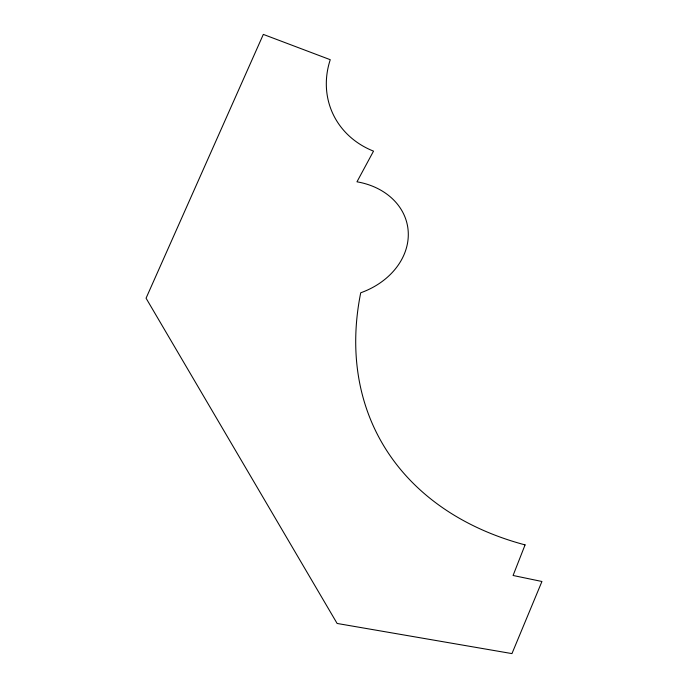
<?xml version="1.0" encoding="UTF-8"?>
<svg xmlns="http://www.w3.org/2000/svg" width="688" height="688" viewBox="0 0 688 688"><rect width="100%" height="100%" fill="white"/><g stroke="black" fill="none" stroke-linecap="round" stroke-linejoin="round"><path stroke-width="1.03" d="M525.073 544.887L513.076 575.486L541.938 581.489L511.958 653.6L337.12 623.457L146.062 298.196L263.323 34.4L330.257 59.701A90.429 79.326 -23.2 0 0 373.524 151.136L356.969 181.813A71.698 58.041 -11.3 0 1 408.276 232.862A71.698 58.041 -11.3 0 1 360.718 292.787A393.742 273.747 -28 0 0 525.073 544.887"/></g></svg>
